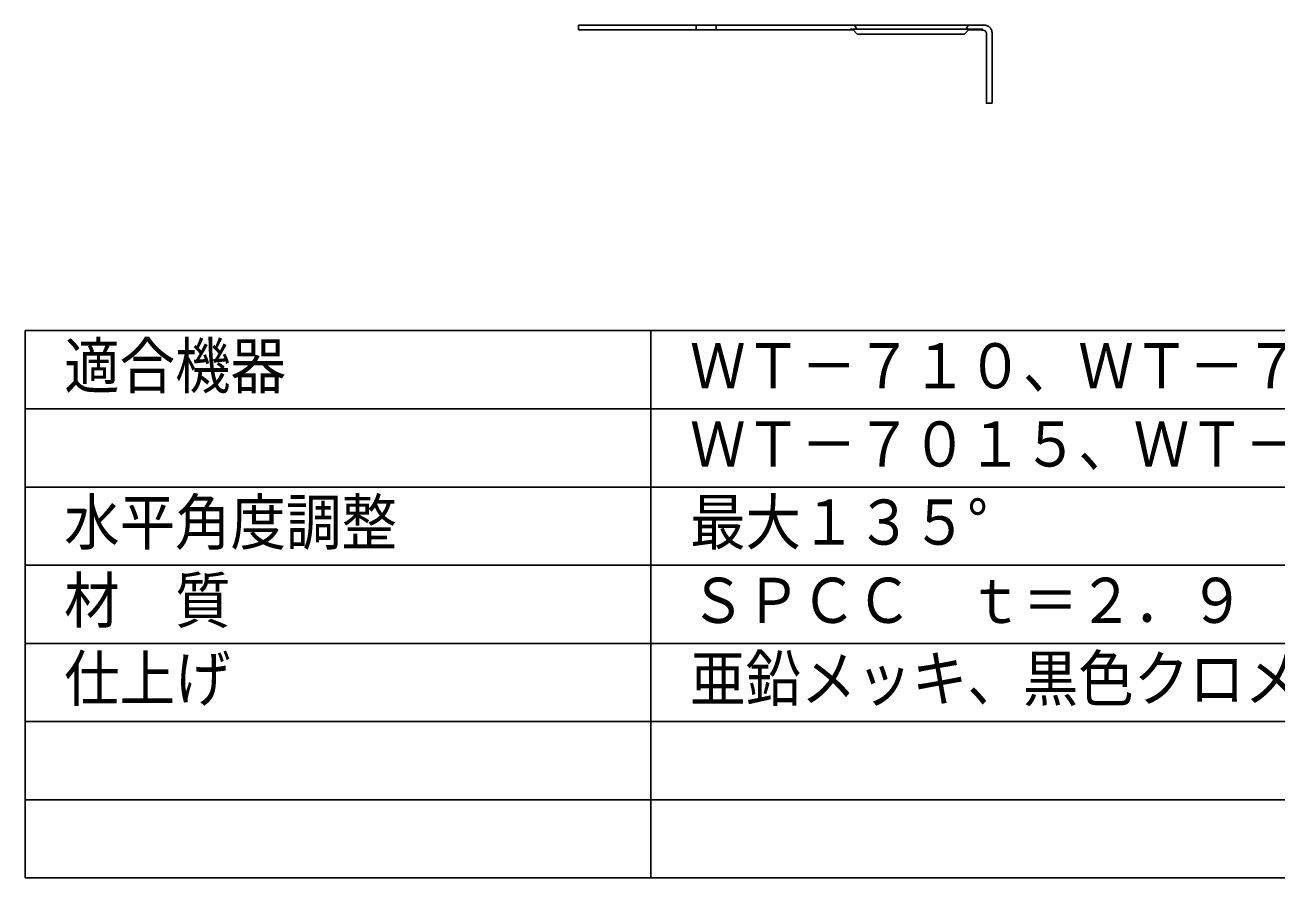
# Model space of a CAD drawing. Units: millimetres, scale not verified. Extents: x -62 to 63, y -57 to 57.
# Drawn here: x -62.5 to 17.5, y -56.5 to -2 of the extents above; entities that cross this region are included whole.
import ezdxf
from ezdxf.enums import TextEntityAlignment as Align

# ---------------------------------------------------------------- set-up
doc = ezdxf.new("R2010")
doc.units = ezdxf.units.MM
doc.header["$LTSCALE"] = 0.190318
for name, color, linetype in [('0-0_MOJI1', 2, 'Continuous'), ('0-2_GAIKEI', 1, 'Continuous'), ('0-3_WAKU', 3, 'Continuous')]:
    doc.layers.add(name, color=color, linetype=linetype)
doc.styles.add('ＭＳ ゴシック', font='')
doc.styles.get('ＭＳ ゴシック').set_extended_font_data('MS Gothic')

msp = doc.modelspace()

# ---------------------------------------------------------------- linework, layer by layer
at = {"layer": '0-2_GAIKEI', "color": 7}
for p, q in [((-27.0897, -1.959), (-27.1374, -1.959)), ((-27.1374, -2.2687), (-27.1374, -2.2693)), ((-9.6115, -2.2693), (-9.5792, -2.2693))]:
    msp.add_line(p, q, dxfattribs=at)
at = {"layer": '0-2_GAIKEI'}
for p, q in [((-19.6047, -1.959), (-19.6047, -2.2693)), ((-18.3246, -1.959), (-18.3246, -2.2693)), ((-1.2987, -2.227), (-9.7484, -2.227)), ((-9.3252, -2.241), (-9.4945, -1.9731)), ((-2.4696, -2.5373), (-2.2086, -2.2764)), ((-2.3849, -2.241), (-2.2157, -1.9731))]:
    msp.add_line(p, q, dxfattribs=at)
at = {"layer": '0-2_GAIKEI', "color": 7}
for points in [[(-27.1374, -1.959), (-27.1374, -1.9596), (-27.1374, -1.9613), (-27.1374, -1.964), (-27.1374, -1.9677), (-27.1374, -1.9723), (-27.1374, -1.9779), (-27.1374, -1.9842), (-27.1374, -1.9913), (-27.1374, -1.9991), (-27.1374, -2.0075), (-27.1374, -2.0165), (-27.1374, -2.026), (-27.1374, -2.036), (-27.1374, -2.0464), (-27.1374, -2.0572), (-27.1374, -2.0682), (-27.1374, -2.0795), (-27.1374, -2.091), (-27.1374, -2.1025), (-27.1374, -2.1142), (-27.1374, -2.1258), (-27.1374, -2.1374), (-27.1374, -2.1488), (-27.1374, -2.1601), (-27.1374, -2.1711), (-27.1374, -2.1819), (-27.1374, -2.1923), (-27.1374, -2.2023), (-27.1374, -2.2118), (-27.1374, -2.2208), (-27.1374, -2.2292), (-27.1374, -2.237), (-27.1374, -2.2441), (-27.1374, -2.2505), (-27.1374, -2.256), (-27.1374, -2.2606), (-27.1374, -2.2643), (-27.1374, -2.2671), (-27.1374, -2.2687)], [(-27.1374, -2.2693), (-27.1051, -2.2693), (-27.0101, -2.2693), (-26.856, -2.2693), (-26.6458, -2.2693), (-26.383, -2.2693), (-26.0708, -2.2693), (-25.7125, -2.2693), (-25.3114, -2.2693), (-24.8708, -2.2693), (-24.394, -2.2693), (-23.8842, -2.2693), (-23.3448, -2.2693), (-22.7791, -2.2693), (-22.1904, -2.2693), (-21.5819, -2.2693), (-20.9569, -2.2693), (-20.3188, -2.2693), (-19.6708, -2.2693), (-19.0162, -2.2693), (-18.3583, -2.2693), (-17.7004, -2.2693), (-17.0458, -2.2693), (-16.3978, -2.2693), (-15.7597, -2.2693), (-15.1347, -2.2693), (-14.5262, -2.2693), (-13.9375, -2.2693), (-13.3717, -2.2693), (-12.8324, -2.2693), (-12.3226, -2.2693), (-11.8458, -2.2693), (-11.4052, -2.2693), (-11.0041, -2.2693), (-10.6458, -2.2693), (-10.3336, -2.2693), (-10.0708, -2.2693), (-9.8606, -2.2693), (-9.7065, -2.2693), (-9.6115, -2.2693)], [(-1.2564, -1.959), (-1.3041, -1.959), (-1.444, -1.959), (-1.6713, -1.959), (-1.9811, -1.959), (-2.3685, -1.959), (-2.8287, -1.959), (-3.3568, -1.959), (-3.948, -1.959), (-4.5975, -1.959), (-5.3003, -1.959), (-6.0517, -1.959), (-6.8467, -1.959), (-7.6806, -1.959), (-8.5484, -1.959), (-9.4453, -1.959), (-10.3665, -1.959), (-11.3071, -1.959), (-12.2623, -1.959), (-13.2272, -1.959), (-14.1969, -1.959), (-15.1666, -1.959), (-16.1315, -1.959), (-17.0867, -1.959), (-18.0273, -1.959), (-18.9485, -1.959), (-19.8455, -1.959), (-20.7133, -1.959), (-21.5471, -1.959), (-22.3422, -1.959), (-23.0935, -1.959), (-23.7964, -1.959), (-24.4458, -1.959), (-25.037, -1.959), (-25.5652, -1.959), (-26.0254, -1.959), (-26.4128, -1.959), (-26.7225, -1.959), (-26.9498, -1.959), (-27.0897, -1.959)], [(-2.2086, -2.2764), (-2.2065, -2.2764), (-2.2005, -2.2764), (-2.1908, -2.2764), (-2.1775, -2.2764), (-2.1611, -2.2764), (-2.1417, -2.2764), (-2.1194, -2.2764), (-2.0947, -2.2764), (-2.0677, -2.2764), (-2.0387, -2.2764), (-2.0079, -2.2764), (-1.9755, -2.2764), (-1.9417, -2.2764), (-1.9069, -2.2764), (-1.8713, -2.2764), (-1.8351, -2.2764), (-1.7985, -2.2764), (-1.7618, -2.2764), (-1.7252, -2.2764), (-1.6889, -2.2764), (-1.6533, -2.2764), (-1.6185, -2.2764), (-1.5848, -2.2764), (-1.5524, -2.2764), (-1.5216, -2.2764), (-1.4925, -2.2764), (-1.4655, -2.2764), (-1.4408, -2.2764), (-1.4186, -2.2764), (-1.3992, -2.2764), (-1.3827, -2.2764), (-1.3695, -2.2764), (-1.3598, -2.2764), (-1.3537, -2.2764), (-1.3517, -2.2764), (-1.3262, -2.277), (-1.3022, -2.2786), (-1.2797, -2.2813), (-1.2586, -2.285)], [(-1.2586, -2.285), (-1.2389, -2.2895), (-1.2206, -2.2949), (-1.2036, -2.301), (-1.1878, -2.3078), (-1.1732, -2.3152), (-1.1598, -2.3232), (-1.1475, -2.3317), (-1.1362, -2.3407), (-1.126, -2.35), (-1.1167, -2.3596), (-1.1083, -2.3694), (-1.1008, -2.3794), (-1.0941, -2.3895), (-1.0882, -2.3996), (-1.0831, -2.4097), (-1.0786, -2.4197), (-1.0747, -2.4295), (-1.0714, -2.4391), (-1.0687, -2.4484), (-1.0665, -2.4573), (-1.0647, -2.4658), (-1.0633, -2.4738), (-1.0622, -2.4813), (-1.0615, -2.4881), (-1.061, -2.4942), (-1.0607, -2.4995), (-1.0605, -2.5041), (-1.0605, -2.5077), (-1.0606, -2.5104), (-1.0606, -2.5121), (-1.0607, -2.5126)], [(-0.7125, -2.3463), (-0.7234, -2.3087), (-0.7362, -2.2737), (-0.7508, -2.2411), (-0.7671, -2.2108), (-0.7849, -2.1828), (-0.804, -2.1569), (-0.8243, -2.1331), (-0.8456, -2.1113), (-0.8678, -2.0913), (-0.8907, -2.0732), (-0.9142, -2.0569), (-0.9381, -2.0421), (-0.9622, -2.0289), (-0.9863, -2.0172), (-1.0104, -2.0069), (-1.0343, -1.9979), (-1.0578, -1.99), (-1.0807, -1.9833), (-1.1029, -1.9777), (-1.1242, -1.9729), (-1.1445, -1.9691), (-1.1636, -1.966), (-1.1814, -1.9636), (-1.1977, -1.9618), (-1.2123, -1.9606), (-1.2251, -1.9597), (-1.236, -1.9592), (-1.2447, -1.959), (-1.2511, -1.959), (-1.255, -1.959), (-1.2564, -1.959)], [(-0.6921, -6.959), (-0.6921, -6.9484), (-0.6921, -6.9172), (-0.6921, -6.8668), (-0.6921, -6.7984), (-0.6921, -6.7133), (-0.6921, -6.6126), (-0.6921, -6.4977), (-0.6921, -6.3697), (-0.6921, -6.2299), (-0.6921, -6.0796), (-0.6921, -5.92), (-0.6921, -5.7523), (-0.6921, -5.5777), (-0.6921, -5.3976), (-0.6921, -5.2131), (-0.6921, -5.0256), (-0.6921, -4.8361), (-0.6921, -4.6461), (-0.6921, -4.4567), (-0.6921, -4.2691), (-0.6921, -4.0846), (-0.6921, -3.9045), (-0.6921, -3.73), (-0.6921, -3.5623), (-0.6921, -3.4026), (-0.6921, -3.2523), (-0.6921, -3.1125), (-0.6921, -2.9845), (-0.6921, -2.8696), (-0.6921, -2.7689), (-0.6921, -2.6838), (-0.6921, -2.6154), (-0.6921, -2.565), (-0.6921, -2.5339), (-0.6921, -2.5232), (-0.6935, -2.4748), (-0.6974, -2.4292), (-0.7038, -2.3864), (-0.7125, -2.3463)], [(-1.0607, -2.5126), (-1.0607, -2.5208), (-1.0607, -2.5449), (-1.0607, -2.5839), (-1.0607, -2.6371), (-1.0607, -2.7037), (-1.0607, -2.7828), (-1.0607, -2.8735), (-1.0607, -2.9751), (-1.0607, -3.0866), (-1.0607, -3.2074), (-1.0607, -3.3365), (-1.0607, -3.4731), (-1.0607, -3.6163), (-1.0607, -3.7654), (-1.0607, -3.9195), (-1.0607, -4.0778), (-1.0607, -4.2394), (-1.0607, -4.4035), (-1.0607, -4.5692), (-1.0607, -4.7358), (-1.0607, -4.9024), (-1.0607, -5.0682), (-1.0607, -5.2323), (-1.0607, -5.3939), (-1.0607, -5.5522), (-1.0607, -5.7062), (-1.0607, -5.8553), (-1.0607, -5.9986), (-1.0607, -6.1352), (-1.0607, -6.2643), (-1.0607, -6.385), (-1.0607, -6.4966), (-1.0607, -6.5982), (-1.0607, -6.6889), (-1.0607, -6.768), (-1.0607, -6.8345), (-1.0607, -6.8877), (-1.0607, -6.9268), (-1.0607, -6.9508)], [(-1.0607, -6.9508), (-1.0607, -6.959), (-1.06, -6.959), (-1.058, -6.959), (-1.0548, -6.959), (-1.0503, -6.959), (-1.0448, -6.959), (-1.0383, -6.959), (-1.0308, -6.959), (-1.0223, -6.959), (-1.0131, -6.959), (-1.0031, -6.959), (-0.9924, -6.959), (-0.9811, -6.959), (-0.9692, -6.959), (-0.9568, -6.959), (-0.9441, -6.959), (-0.9309, -6.959), (-0.9175, -6.959), (-0.9039, -6.959), (-0.8902, -6.959), (-0.8764, -6.959), (-0.8626, -6.959), (-0.8488, -6.959), (-0.8352, -6.959), (-0.8218, -6.959), (-0.8087, -6.959), (-0.796, -6.959), (-0.7836, -6.959), (-0.7717, -6.959), (-0.7604, -6.959), (-0.7497, -6.959), (-0.7397, -6.959), (-0.7304, -6.959), (-0.722, -6.959), (-0.7145, -6.959), (-0.7079, -6.959), (-0.7024, -6.959), (-0.698, -6.959), (-0.6948, -6.959)], [(-0.6948, -6.959), (-0.6928, -6.959), (-0.6921, -6.959)]]:
    msp.add_lwpolyline(points, dxfattribs=at)
at = {"layer": '0-2_GAIKEI'}
msp.add_lwpolyline([(-9.5792, -2.2693), (-9.311, -2.5373), (-2.4696, -2.5373)], dxfattribs=at)
at = {"layer": '0-3_WAKU', "color": 4}
for p, q in [((62.5026, -21.5043), (-62.4973, -21.5043)), ((-62.4973, -21.5043), (-62.4973, -56.5043)), ((-22.4973, -56.5043), (-22.4973, -21.5043)), ((-62.4973, -56.5043), (62.5026, -56.5043))]:
    msp.add_line(p, q, dxfattribs=at)
at = {"layer": '0-3_WAKU', "color": 1}
for p, q in [((-62.4973, -26.5043), (62.5026, -26.5043)), ((-62.4973, -31.5043), (62.5026, -31.5043)), ((-62.4973, -36.5043), (62.5026, -36.5043)), ((-62.4973, -41.5043), (62.5026, -41.5043)), ((-62.4973, -46.5043), (62.5026, -46.5043)), ((-62.4973, -51.5043), (62.5026, -51.5043))]:
    msp.add_line(p, q, dxfattribs=at)

# ---------------------------------------------------------------- texts
at = {"layer": '0-0_MOJI1', "style": 'ＭＳ ゴシック', "width": 0.9}
for s, p in [('適合機器', (-59.9973, -26.0595)), ('ＷＴ－７１０、ＷＴ－７２０、ＷＴ－７３０', (-19.9973, -26.0595)), ('ＷＴ－７０１５、ＷＴ－７０３０壁面取付用', (-19.9973, -31.0595)), ('水平角度調整', (-59.9973, -36.0595)), ('最大１３５°', (-19.9973, -36.0595)), ('材\u3000質', (-59.9973, -41.0595)), ('ＳＰＣＣ\u3000ｔ＝２．９', (-19.9973, -41.0595)), ('仕上げ', (-59.9973, -46.0595)), ('亜鉛メッキ、黒色クロメート処理', (-19.9973, -46.0595))]:
    msp.add_text(s, height=2.887, dxfattribs=at).set_placement(p, align=Align.BOTTOM_LEFT)

doc.saveas('drawing.dxf')
